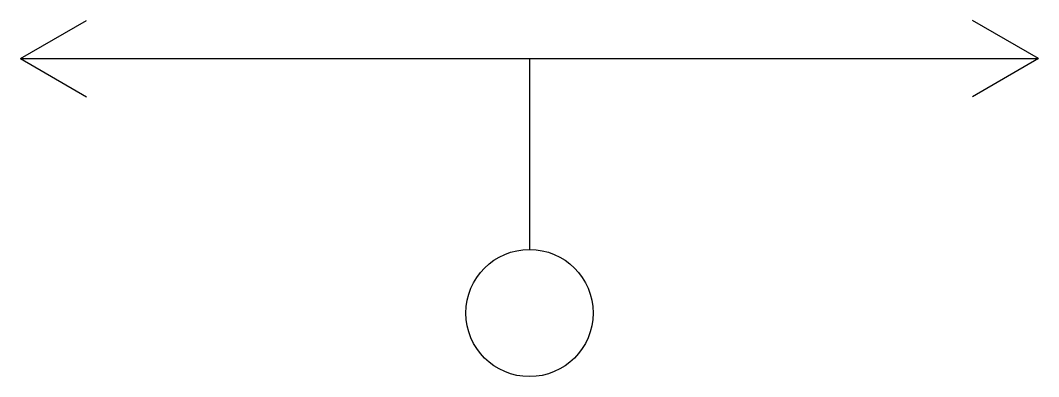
# Model space of a CAD drawing. Extents: x -4 to 4, y -0.5 to 2.3.
import ezdxf

# ---------------------------------------------------------------- set-up
doc = ezdxf.new("R2010")
doc.units = 0
doc.header["$MEASUREMENT"] = 0
doc.layers.get('0').update_dxf_attribs({"linetype": 'CONTINUOUS'})

msp = doc.modelspace()

# ---------------------------------------------------------------- linework, layer by layer
at = {"linetype": 'Continuous'}
for p, q in [((-4, 2), (-3.4804, 2.3)), ((4, 2), (3.4804, 2.3)), ((-4, 2), (4, 2)), ((-4, 2), (-3.4804, 1.7)), ((0, 2), (0, 0.5)), ((4, 2), (3.4804, 1.7))]:
    msp.add_line(p, q, dxfattribs=at)
msp.add_circle((0, 0), 0.5, dxfattribs=at)

doc.saveas('drawing.dxf')
